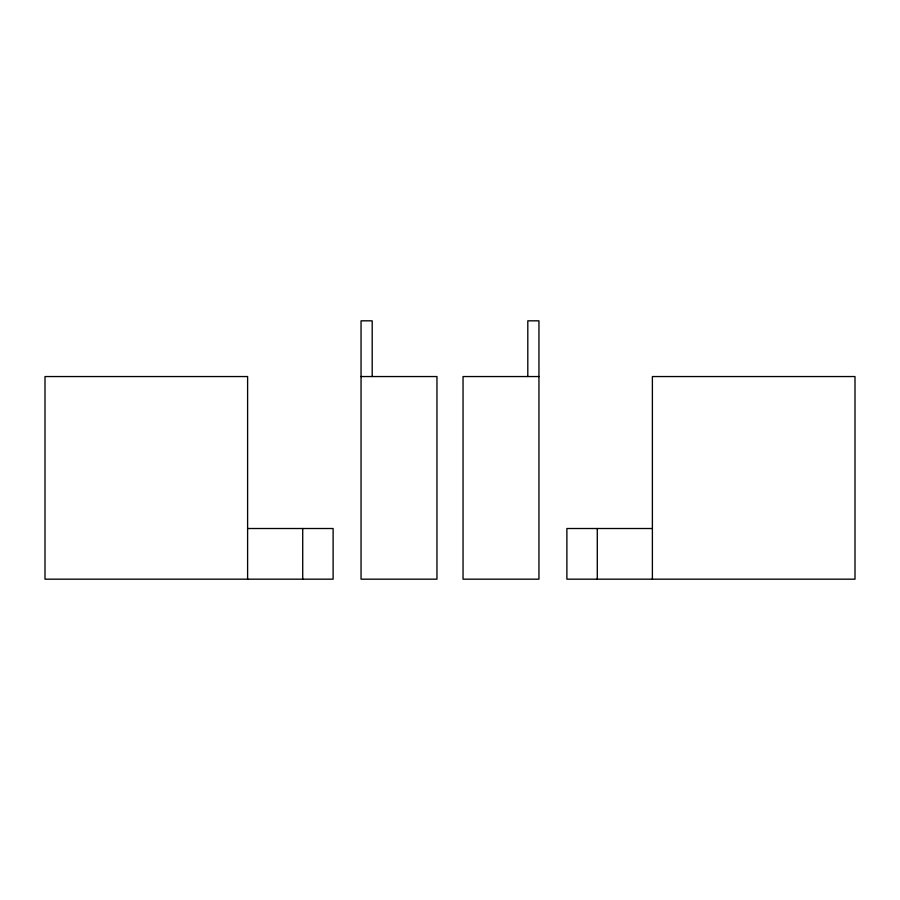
<?xml version="1.0" encoding="UTF-8"?>
<svg xmlns="http://www.w3.org/2000/svg" width="900" height="900" viewBox="0 0 900 900"><rect width="100%" height="100%" fill="white"/><g stroke="black" fill="none" stroke-linecap="round" stroke-linejoin="round"><path stroke-width="1.35" d="M361.046 376.549L436.961 376.549L436.961 579.173L361.046 579.173L361.046 320.827L372.195 320.827L372.195 376.549M538.954 376.549L463.039 376.549L463.039 579.173L538.954 579.173L538.954 320.827L527.805 320.827L527.805 376.549M247.612 528.514L333.113 528.514L333.113 579.173L45 579.173L45 376.549L247.612 376.549L247.612 579.173M652.387 528.514L566.887 528.514L566.887 579.173L855 579.173L855 376.549L652.387 376.549L652.387 579.173M597.285 528.514L597.285 579.173M302.715 528.514L302.715 579.173"/></g></svg>
